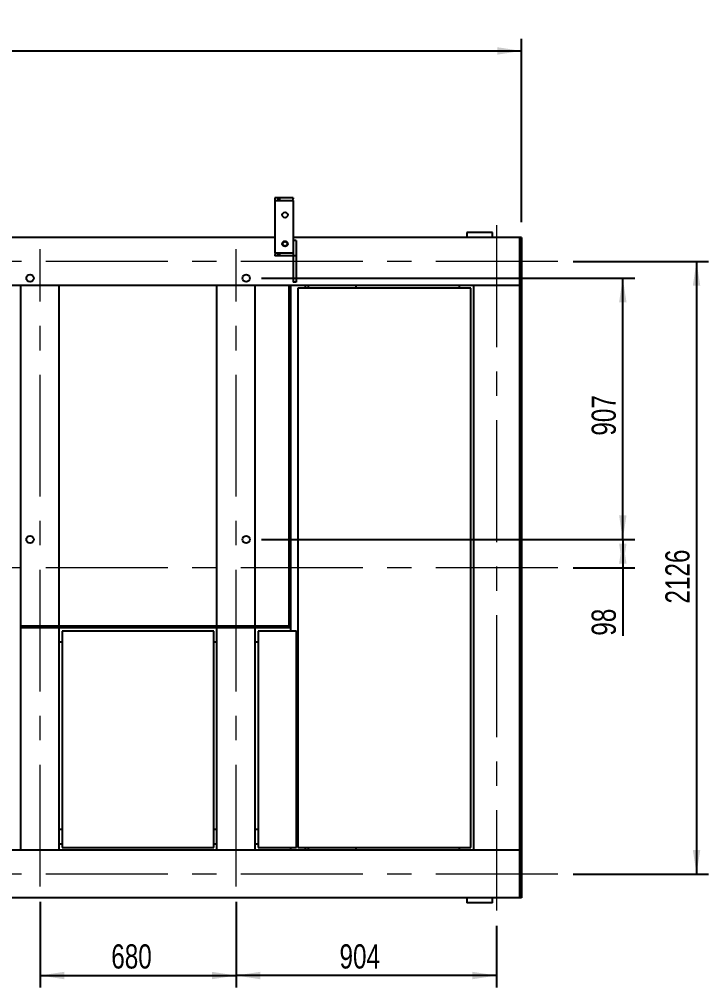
# Model space of a CAD drawing. Header units: millimetres. Extents: x 861 to 27901, y 673 to 17923.
# Drawn here: x 12816 to 14713, y 8964 to 11628 of the extents above; entities that cross this region are included whole.
import ezdxf

# ---------------------------------------------------------------- set-up
doc = ezdxf.new("R2010")
doc.units = ezdxf.units.MM
doc.header["$LTSCALE"] = 33.3
doc.linetypes.add('CENTERX2', pattern=[20.32, 12.7, -2.54, 2.54, -2.54])
doc.layers.add('CAPA_1', color=7, linetype='Continuous')
doc.layers.add('STRUC', color=4, linetype='Continuous')
doc.styles.add('SLDTEXTSTYLE0', font='TXT', dxfattribs={"width": 0.75})
doc.dimstyles.new('SLDDIMSTYLE0', dxfattribs={"dimtxt": 66.6, "dimasz": 66.6, "dimexe": 0, "dimexo": 0.0625, "dimgap": 16.65, "dimtad": 2, "dimdec": 0, "dimlfac": 1.261261, "dimrnd": 1e-09, "dimzin": 12, "dimdsep": 46, "dimtxsty": 'SLDTEXTSTYLE0', "dimsah": 1, "dimcen": 0.09, "dimadec": 0, "dimazin": 3, "dimtfac": 1, "dimtdec": 0, "dimtofl": 0, "dimtmove": 0, "dimatfit": 3, "dimfxl": 1, "dimfrac": 2, "dimtolj": 1, "dimtzin": 12, "dimarcsym": 0})

# ---------------------------------------------------------------- blocks, each defined once
blk = doc.blocks.new('_D_18')
at = {"layer": 'CAPA_1', "transparency": 16777216}
for p, q in [((14340.1, 10961.8), (14713, 10961.8)), ((14679.7, 10961.8), (14679.7, 9276.1)), ((14340.1, 9276.1), (14713, 9276.1))]:
    blk.add_line(p, q, dxfattribs=at)
for points in [[(14679.7, 10961.8), (14669.5, 10895.2), (14690, 10895.2)], [(14679.7, 9276.1), (14690, 9342.7), (14669.5, 9342.7)]]:
    blk.add_solid(points, dxfattribs=at)
at = {"layer": 'CAPA_1', "transparency": 16777216, "insert": (14593.9, 10020.5), "char_height": 66.6, "attachment_point": 1, "rotation": 90, "style": 'SLDTEXTSTYLE0'}
blk.add_mtext('2126', dxfattribs=at)
blk = doc.blocks.new('_D_22')
at = {"layer": 'CAPA_1', "transparency": 16777216}
for p, q in [((5852.3, 10660.7), (5852.3, 11574.4)), ((14197.9, 11069.7), (14197.9, 11574.4)), ((5852.3, 11541.1), (14197.9, 11541.1))]:
    blk.add_line(p, q, dxfattribs=at)
for points in [[(5852.3, 11541.1), (5918.9, 11530.8), (5918.9, 11551.3)], [(14197.9, 11541.1), (14131.3, 11551.3), (14131.3, 11530.8)]]:
    blk.add_solid(points, dxfattribs=at)
at = {"layer": 'CAPA_1', "transparency": 16777216, "insert": (9902.1, 11626.9), "char_height": 66.6, "attachment_point": 1, "style": 'SLDTEXTSTYLE0'}
blk.add_mtext('10526', dxfattribs=at)
blk = doc.blocks.new('_D_23')
at = {"layer": 'CAPA_1', "transparency": 16777216}
for p, q in [((12873.4, 9199.6), (12873.4, 8963.8)), ((13412.6, 9199.6), (13412.6, 8963.8)), ((12873.4, 8997.1), (13412.6, 8997.1))]:
    blk.add_line(p, q, dxfattribs=at)
for points in [[(12873.4, 8997.1), (12940, 8986.8), (12940, 9007.3)], [(13412.6, 8997.1), (13346, 9007.3), (13346, 8986.8)]]:
    blk.add_solid(points, dxfattribs=at)
at = {"layer": 'CAPA_1', "transparency": 16777216, "insert": (13069.2, 9082.9), "char_height": 66.6, "attachment_point": 1, "style": 'SLDTEXTSTYLE0'}
blk.add_mtext('680', dxfattribs=at)
blk = doc.blocks.new('_D_24')
at = {"layer": 'CAPA_1', "transparency": 16777216}
for p, q in [((13412.6, 9199.6), (13412.6, 8963.8)), ((14129.6, 9133.9), (14129.6, 8963.8)), ((14129.6, 8997.1), (13412.6, 8997.1))]:
    blk.add_line(p, q, dxfattribs=at)
for points in [[(13412.6, 8997.1), (13479.2, 8986.8), (13479.2, 9007.3)], [(14129.6, 8997.1), (14063, 9007.3), (14063, 8986.8)]]:
    blk.add_solid(points, dxfattribs=at)
at = {"layer": 'CAPA_1', "transparency": 16777216, "insert": (13697.3, 9082.9), "char_height": 66.6, "attachment_point": 1, "style": 'SLDTEXTSTYLE0'}
blk.add_mtext('904', dxfattribs=at)
blk = doc.blocks.new('_D_25')
at = {"layer": 'CAPA_1', "transparency": 16777216}
for p, q in [((13482.6, 10915.9), (14510.1, 10915.9)), ((14476.8, 10196.8), (14476.8, 10915.9)), ((13482.6, 10196.8), (14510.1, 10196.8))]:
    blk.add_line(p, q, dxfattribs=at)
for points in [[(14476.8, 10915.9), (14466.6, 10849.3), (14487.1, 10849.3)], [(14476.8, 10196.8), (14487.1, 10263.4), (14466.6, 10263.4)]]:
    blk.add_solid(points, dxfattribs=at)
at = {"layer": 'CAPA_1', "transparency": 16777216, "insert": (14391, 10482.5), "char_height": 66.6, "attachment_point": 1, "rotation": 90, "style": 'SLDTEXTSTYLE0'}
blk.add_mtext('907', dxfattribs=at)
blk = doc.blocks.new('_D_26')
at = {"layer": 'CAPA_1', "transparency": 16777216}
for p, q in [((13482.6, 10196.8), (14510.1, 10196.8)), ((14476.8, 10196.8), (14476.8, 10118.9)), ((14340.1, 10118.9), (14510.1, 10118.9)), ((14476.8, 10118.9), (14476.8, 9932.1))]:
    blk.add_line(p, q, dxfattribs=at)
for points in [[(14476.8, 10196.8), (14466.6, 10130.2), (14487.1, 10130.2)], [(14476.8, 10118.9), (14487.1, 10185.5), (14466.6, 10185.5)]]:
    blk.add_solid(points, dxfattribs=at)
at = {"layer": 'CAPA_1', "transparency": 16777216, "insert": (14391, 9932.1), "char_height": 66.6, "attachment_point": 1, "rotation": 90, "style": 'SLDTEXTSTYLE0'}
blk.add_mtext('98', dxfattribs=at)

msp = doc.modelspace()

# ---------------------------------------------------------------- linework, layer by layer
at = {"layer": 'CAPA_1', "linetype": 'CENTERX2', "lineweight": 18, "ltscale": 0.792857}
for p, q in [((14129.64, 11061.65), (14129.64, 9176.24)), ((12873.43, 9241.89), (12873.43, 10996)), ((13412.57, 9241.89), (13412.57, 10996)), ((14297.79, 10961.75), (6169.01, 10961.75)), ((14297.79, 10118.95), (5784.28, 10118.95)), ((14297.79, 9276.14), (6169.01, 9276.14))]:
    msp.add_line(p, q, dxfattribs=at)
at = {"layer": 'STRUC', "linetype": 'Continuous', "lineweight": 25}
for p, q in [((13570.03, 11136.82), (13519.68, 11136.82)), ((13519.68, 11136.82), (13519.68, 10984.61)), ((13527.23, 11136.82), (13527.23, 11129.27)), ((13532.27, 11136.82), (13532.27, 11129.27)), ((13570.03, 11136.82), (13570.03, 11134.3)), ((13519.68, 11129.27), (13570.03, 11129.27)), ((13570.03, 11129.27), (13570.03, 10904.51)), ((14047.68, 11041.04), (14047.68, 11027.4)), ((14118.17, 11041.04), (14047.68, 11041.04)), ((14118.17, 11027.4), (14118.17, 11041.04)), ((13519.68, 11027.4), (11152.46, 11027.4)), ((14197.89, 11027.4), (13570.03, 11027.4)), ((13577.58, 11019.48), (13570.03, 11019.48)), ((13577.58, 11019.48), (13577.58, 10904.51)), ((14192.86, 11027.4), (14192.86, 9210.49)), ((14197.89, 11027.4), (14197.89, 9210.49)), ((13570.03, 10984.61), (13519.68, 10984.61)), ((13519.68, 10979.57), (13519.68, 10977.06)), ((13577.58, 10977.06), (13519.68, 10977.06)), ((13527.23, 10984.61), (13527.23, 10977.06)), ((13532.27, 10984.61), (13532.27, 10977.06)), ((13577.58, 10904.51), (13570.03, 10904.51)), ((14192.86, 10896.1), (11826.45, 10896.1)), ((12820.56, 9341.79), (12820.56, 10896.1)), ((12926.29, 9959.23), (12926.29, 10896.1)), ((13359.7, 9959.23), (13359.7, 10896.1)), ((13465.43, 9959.23), (13465.43, 10896.1)), ((13557.62, 10896.1), (13557.62, 9954.19)), ((13562.65, 10896.1), (13562.65, 9944.36)), ((14058.5, 10888.17), (13582.79, 10888.17)), ((13582.79, 10888.17), (13582.79, 9349.72)), ((13602.93, 10896.1), (13602.93, 10888.17)), ((13611.33, 10896.1), (13611.33, 10888.17)), ((13742.63, 10896.1), (13742.63, 10888.17)), ((14026.47, 10896.1), (14026.47, 10888.17)), ((14058.5, 9349.72), (14058.5, 10888.17)), ((14066.43, 10896.1), (14066.43, 9341.79)), ((12820.56, 9959.23), (13562.65, 9959.23)), ((12820.56, 9954.19), (13562.65, 9954.19)), ((12926.29, 9341.79), (12926.29, 9954.19)), ((13351.78, 9944.36), (12934.22, 9944.36)), ((12934.22, 9944.36), (12934.22, 9349.72)), ((13351.78, 9349.72), (13351.78, 9944.36)), ((13359.7, 9341.79), (13359.7, 9954.19)), ((13465.43, 9341.79), (13465.43, 9954.19)), ((13578.51, 9944.36), (13473.36, 9944.36)), ((13473.36, 9944.36), (13473.36, 9349.72)), ((13578.51, 9349.72), (13578.51, 9944.36)), ((12934.22, 9913.92), (12926.29, 9913.92)), ((13359.7, 9913.92), (13351.78, 9913.92)), ((13473.36, 9913.92), (13465.43, 9913.92)), ((12934.22, 9399.19), (12926.29, 9399.19)), ((13359.7, 9399.19), (13351.78, 9399.19)), ((13473.36, 9399.19), (13465.43, 9399.19)), ((12934.22, 9358.92), (12926.29, 9358.92)), ((13359.7, 9358.92), (13351.78, 9358.92)), ((13473.36, 9358.92), (13465.43, 9358.92)), ((14192.86, 9341.79), (11826.45, 9341.79)), ((12934.22, 9349.72), (13351.78, 9349.72)), ((13473.36, 9349.72), (13578.51, 9349.72)), ((13562.65, 9349.72), (13562.65, 9341.79)), ((13582.79, 9349.72), (14058.5, 9349.72)), ((13602.93, 9349.72), (13602.93, 9341.79)), ((13611.33, 9349.72), (13611.33, 9341.79)), ((13742.63, 9349.72), (13742.63, 9341.79)), ((14026.47, 9349.72), (14026.47, 9341.79)), ((14197.89, 9210.49), (6268.53, 9210.49)), ((14047.68, 9210.49), (14047.68, 9196.85)), ((14118.17, 9196.85), (14047.68, 9196.85)), ((14118.17, 9196.85), (14118.17, 9210.49))]:
    msp.add_line(p, q, dxfattribs=at)
for centre, radius in [((13547.43, 11089.73), 7.55), ((13547.43, 11010.44), 7.55), ((13547.43, 11010.44), 6.29), ((12845.68, 10915.92), 10.07), ((13440.32, 10915.92), 10.07), ((12845.68, 10196.8), 10.07), ((13440.32, 10196.8), 10.07)]:
    msp.add_circle(centre, radius, dxfattribs=at)
for centre, start, end in [((13564.99, 11134.3), 270, 0), ((13524.71, 10979.57), 90, 180)]:
    msp.add_arc(centre, 5.03, start, end, dxfattribs=at)

# ---------------------------------------------------------------- dimensions: what is measured, and where the dimension line sits
at = {"layer": 'CAPA_1'}
for base, p1, p2, picture, middle in [((14197.89, 11541.06), (5852.28, 10618.45), (14197.89, 11027.4), '_D_22', (10025.08, 11541.06)), ((13412.57, 8997.05), (12873.43, 9241.89), (13412.57, 9241.89), '_D_23', (13143, 8997.05)), ((13412.57, 8997.05), (14129.64, 9176.24), (13412.57, 9241.89), '_D_24', (13771.11, 8997.05))]:
    dim = msp.add_linear_dim(base=base, p1=p1, p2=p2, dimstyle='SLDDIMSTYLE0', dxfattribs=at)
    dim.commit()
    dim.dimension.update_dxf_attribs({"geometry": picture, "text_midpoint": middle, "dimtype": 160})
for base, p1, p2, picture, middle in [((14679.73, 9276.14), (14297.79, 10961.75), (14297.79, 9276.14), '_D_18', (14679.73, 10118.95)), ((14476.81, 10915.92), (13440.32, 10196.8), (13440.32, 10915.92), '_D_25', (14476.81, 10556.36)), ((14476.81, 10118.95), (13440.32, 10196.8), (14297.79, 10118.95), '_D_26', (14476.81, 9981.29))]:
    dim = msp.add_linear_dim(base=base, p1=p1, p2=p2, angle=90, dimstyle='SLDDIMSTYLE0', dxfattribs=at)
    dim.commit()
    dim.dimension.update_dxf_attribs({"geometry": picture, "text_midpoint": middle, "dimtype": 160})

doc.saveas('drawing.dxf')
